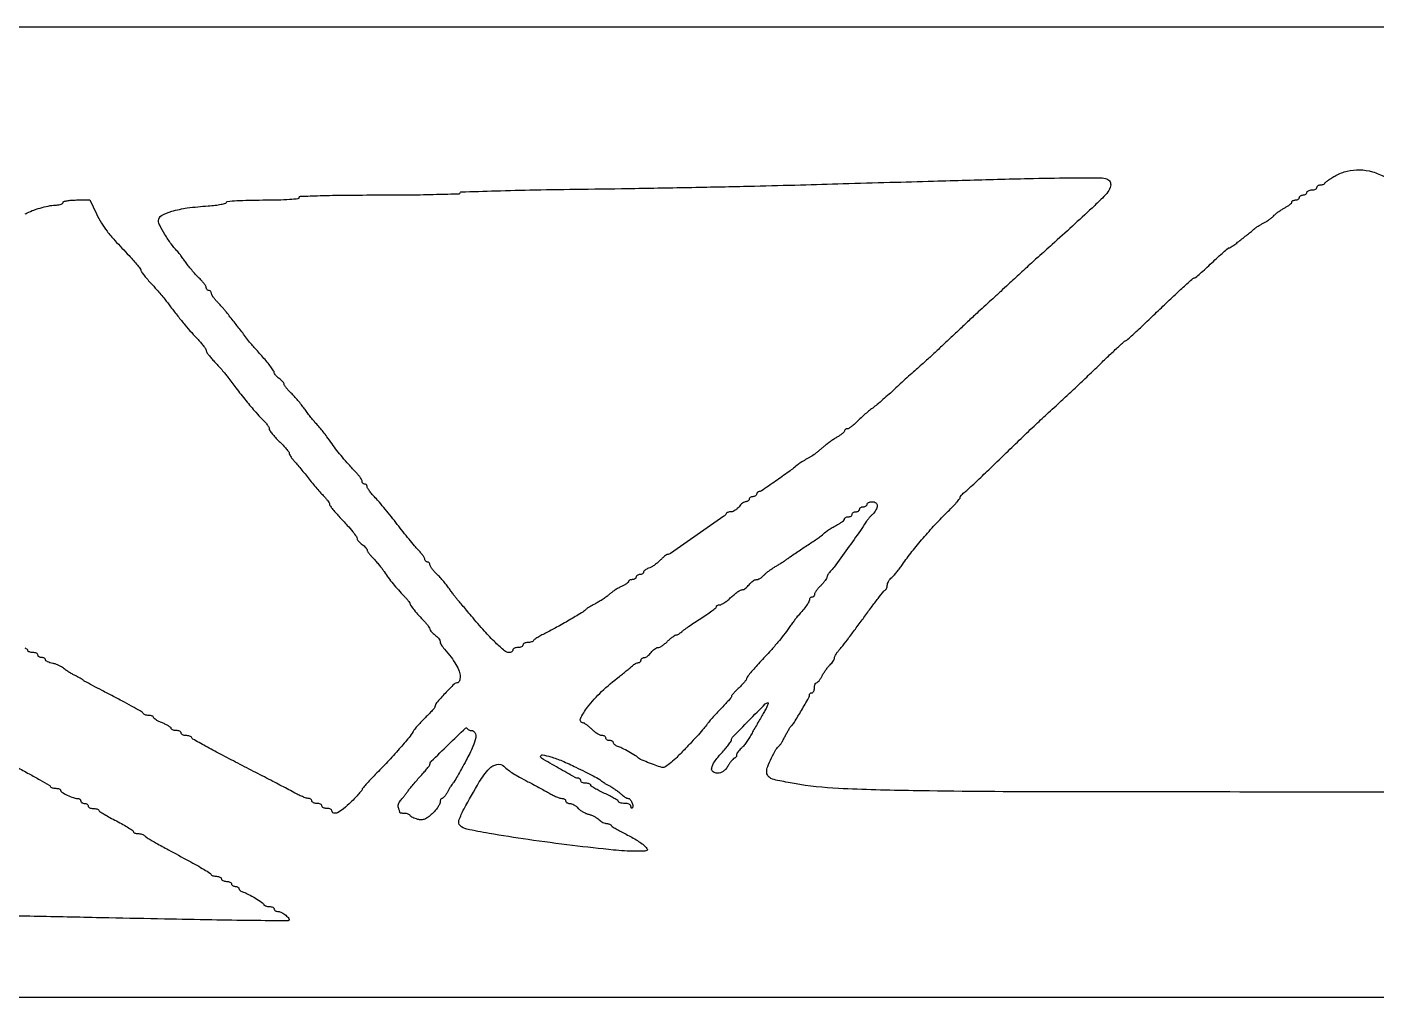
# Model space of a CAD drawing. Extents: x 375 to 2700, y 57 to 443.
# Drawn here: x 1001 to 1538, y 57 to 443 of the extents above; entities that cross this region are included whole.
import ezdxf

# ---------------------------------------------------------------- set-up
doc = ezdxf.new("R2010")
doc.units = 0

msp = doc.modelspace()

# ---------------------------------------------------------------- linework, layer by layer
for points in [[(2311.038966, 442.808116, 0.000006), (1547.582496, 442.770395, 0.000004), (781.411696, 442.718569, 0.042202)], [(1655.226733, 138.597912, -0.000311), (1530, 138.523191, -0.000341), (1405.37658, 138.611122, -0.003405), (1353.238652, 139.038471, -0.007588), (1323.556452, 139.934603, -0.032646), (1306, 141.88477, -0.005069), (1299.369272, 143.132735, -0.051463), (1296.69354, 143.957527, -0.149947), (1295.461655, 144.994119, -0.144391), (1295, 146.559417, -0.094641), (1295.394803, 148.626524, -0.018577), (1296.925433, 152.104436, -0.018357), (1298.707029, 155.45708, -0.098751), (1300.065814, 157, 0.084459), (1300.4117, 157.371006, 0.008794), (1301.051094, 158.38125, 0.010718), (1301.770819, 159.623126, 0.008385), (1302.5, 161, -0.007521), (1303.226148, 162.376898, -0.009679), (1303.936708, 163.61875, -0.007772), (1304.564684, 164.632483, -0.079391), (1304.892658, 165, 0.084432), (1306.021888, 166.291178, 0.004455), (1308.855516, 171.005398, 0.003254), (1311.685382, 175.882077, 0.130557), (1312, 177.066446, -0.106288), (1312.076582, 177.422635, -0.099372), (1312.29375, 177.725768, -0.096083), (1312.618255, 177.928977, -0.092233), (1313, 178, 0.191087), (1313.381882, 178.151477, 0.088204), (1313.70625, 178.5875, 0.068025), (1313.926307, 179.234582, 0.048028), (1314, 180, -0.039655), (1314.060833, 180.765815, -0.058885), (1314.244112, 181.4125, -0.077443), (1314.512979, 181.852628, -0.220429), (1314.83102, 182, 0.193348), (1315.23776, 182.163392, 0.030657), (1315.832748, 182.807813, 0.030191), (1316.472669, 183.696866, 0.022283), (1317.074192, 184.75, -0.022277), (1317.743153, 185.921229, -0.016056), (1318.587593, 187.167268, -0.016269), (1319.468983, 188.302347, -0.033499), (1320.243172, 189.117295, 0.032574), (1320.915483, 189.822386, 0.033469), (1321.483932, 190.602739, 0.0355), (1321.880455, 191.343139, 0.105568), (1322, 191.903029, -0.109923), (1322.132097, 192.496634, -0.027349), (1322.605538, 193.378679, -0.026631), (1323.272375, 194.352244, -0.023971), (1324.061406, 195.285733, 0.022337), (1325.262336, 196.697155, 0.002698), (1327.74825, 199.933934, 0.003203), (1330.658615, 203.817385, 0.002632), (1333.717622, 208, -0.003518), (1336.689385, 212.048243, -0.005374), (1339.329318, 215.513542, -0.002104), (1341.632297, 218.44454, -0.131851), (1342.156216, 218.833333, 0.132408), (1342.479459, 219.073757, 0.061744), (1342.752138, 219.523878, 0.054843), (1342.937376, 220.098669, 0.050589), (1343, 220.716038, -0.089119), (1343.127451, 221.425419, -0.040203), (1343.527998, 222.285362, -0.038127), (1344.109655, 223.149435, -0.042377), (1344.797441, 223.882705, 0.027003), (1345.654333, 224.741806, 0.009674), (1346.783138, 226.053044, 0.009565), (1347.967872, 227.54141, 0.011172), (1349.033195, 229, -0.014146), (1352.832708, 234.137694, -0.011162), (1357.221338, 239.483513, -0.010683), (1362.066153, 244.885558, -0.010026), (1367.238883, 250.193615, 0.008294), (1369.06312, 252.052651, 0.012119), (1370.601422, 253.753946, 0.007633), (1371.819576, 255.213095, 0.17175), (1372, 255.722856, -0.146551), (1372.123456, 256.135015, -0.033227), (1372.569313, 256.723354, -0.031675), (1373.196181, 257.359254, -0.026181), (1373.938085, 257.955374, 0.031604), (1375.222953, 259.010882, 0.001315), (1379.555975, 263.076128, 0.002273), (1384.658705, 267.932819, 0.001612), (1390.341251, 273.426134, -0.001637), (1396.271332, 279.158169, -0.001732), (1402.127846, 284.74326, -0.001651), (1407.205858, 289.520736, -0.007911), (1410.153165, 292.189218, 0.006824), (1412.922689, 294.685801, 0.00199), (1417.117268, 298.603209, 0.001999), (1421.805351, 303.052066, 0.00214), (1426.352428, 307.439218, -0.002675), (1430.559274, 311.489426, -0.004251), (1434.20718, 314.905411, -0.001081), (1437.416033, 317.846655, -0.176707), (1437.852428, 318.026011, 0.17694), (1438.293092, 318.207354, 0.000778), (1442.110623, 321.708615, 0.003591), (1446.432134, 325.74219, 0.002242), (1451.439053, 330.526011, -0.002813), (1456.455255, 335.307767, -0.004475), (1460.805984, 339.335766, -0.001153), (1464.631358, 342.798233, -0.185416), (1465.156745, 343, 0.174467), (1465.654451, 343.179119, 0.004317), (1467.536031, 344.7625, 0.00882), (1469.720053, 346.700645, 0.005831), (1472.163035, 349, -0.005319), (1474.601133, 351.299465, -0.008115), (1476.76989, 353.2375, -0.003683), (1478.642749, 354.833261, -0.176374), (1479.10073, 355, 0.145932), (1479.54791, 355.133356, 0.006735), (1480.878428, 356.03021, 0.010706), (1482.43925, 357.163424, 0.007434), (1484.155386, 358.507096, -0.000006), (1485.896761, 359.912751, -0.000007), (1487.536022, 361.235913, -0.000006), (1488.917577, 362.351005, -0.000045), (1489.562986, 362.871826, -0.024435), (1490.133417, 363.287755, -0.007582), (1491.029593, 363.857127, -0.007561), (1492.052006, 364.464045, -0.008257), (1493.062986, 365.021706, 0.021409), (1494.10573, 365.63319, 0.015097), (1495.224752, 366.404313, 0.015271), (1496.251872, 367.208247, 0.030748), (1497, 367.913805, -0.034687), (1497.768466, 368.627201, -0.015592), (1498.867188, 369.458519, -0.015349), (1500.087251, 370.268105, -0.020192), (1501.25, 370.925808, 0.022283), (1502.303134, 371.527331, 0.030191), (1503.192188, 372.167252, 0.030657), (1503.836608, 372.76224, 0.193348), (1504, 373.16898, -0.175242), (1504.114665, 373.486095, -0.093006), (1504.440625, 373.755888, -0.073221), (1504.926133, 373.938489, -0.05344), (1505.5, 374, 0.064853), (1506.073457, 374.074694, 0.082425), (1506.559375, 374.29375, 0.098894), (1506.884432, 374.618646, 0.148195), (1507, 375, -0.148195), (1507.115568, 375.381354, -0.098894), (1507.440625, 375.70625, -0.082425), (1507.926543, 375.925306, -0.064853), (1508.5, 376, 0.064853), (1509.073457, 376.074694, 0.082425), (1509.559375, 376.29375, 0.098894), (1509.884432, 376.618646, 0.148195), (1510, 377, -0.191087), (1510.151477, 377.381882, -0.088204), (1510.5875, 377.70625, -0.068025), (1511.234582, 377.926307, -0.048028), (1512, 378, 0.048028), (1512.765418, 378.073693, 0.068025), (1513.4125, 378.29375, 0.088204), (1513.848523, 378.618118, 0.191087), (1514, 379, -0.140362), (1514.109202, 379.381338, -0.099913), (1514.416146, 379.70625, -0.085122), (1514.8752, 379.925077, -0.068857), (1515.416667, 380, 0.048968), (1515.983289, 380.055626, 0.052342), (1516.515104, 380.220312, 0.058488), (1516.936478, 380.462547, 0.12921), (1517.166667, 380.75, -0.127879), (1517.484623, 381.149193, -0.010466), (1518.577083, 381.933877, -0.013505), (1519.943608, 382.819339, -0.00998), (1521.5, 383.727029, -0.068145), (1526.047363, 385.500928, -0.06608), (1530.952964, 386.012413, -0.062704), (1536.047531, 385.225126, -0.051824), (1541.148454, 383.175194, -0.002874)], [(999.956855, 368.540985, 0.036452), (1000.763569, 368.877244, -0.031928), (1003.41696, 370.011501, -0.019062), (1006.695485, 371.032898, -0.01896), (1009.915081, 371.773099, -0.04705), (1012.320998, 372, 0.035514), (1013.347058, 372.072972, 0.053867), (1014.213043, 372.29375, 0.070406), (1014.807086, 372.61661, 0.23741), (1015, 373, -0.328377), (1015.287487, 373.390538, -0.02873), (1016.554432, 373.70625, -0.02892), (1018.263246, 373.927831, -0.017784), (1020.291682, 374), (1025.583364, 374), (1028.25075, 368.561305, 0.021207), (1030.315183, 364.767823, 0.030197), (1032.48477, 361.604474, 0.020118), (1035.607471, 357.910384, 0.004478), (1041.25, 351.865177, -0.007927), (1043.069965, 349.888167, -0.011559), (1044.604687, 348.084795, -0.007191), (1045.821862, 346.540834, -0.16477), (1046, 346.014944, 0.154592), (1046.161994, 345.503523, 0.009888), (1047.101562, 344.223735, 0.013731), (1048.313432, 342.726718, 0.009747), (1049.75, 341.113279, -0.002611), (1052.347523, 338.278458, -0.009818), (1053.931903, 336.460616, -0.009766), (1055.447798, 334.577273, -0.002563), (1057.80206, 331.5, 0.005628), (1060.69693, 327.763784, 0.006897), (1063.488395, 324.341639, 0.007409), (1066.174086, 321.235035, 0.009395), (1068.75, 318.450311, -0.014568), (1069.994609, 317.076569, -0.019058), (1071.045312, 315.747279, -0.016877), (1071.82731, 314.596879, -0.141754), (1072, 314, 0.14393), (1072.174218, 313.407318, 0.017576), (1072.954688, 312.283328, 0.01966), (1074.005402, 310.987721, 0.015044), (1075.25, 309.653883, -0.009877), (1076.640599, 308.194109, -0.007163), (1078.132812, 306.516766, -0.007239), (1079.504228, 304.882777, -0.015667), (1080.5, 303.57952, 0.010474), (1083.746167, 299.238251, 0.006228), (1087.783657, 294.198828, 0.005805), (1091.692816, 289.553264, 0.023141), (1094.25, 286.84879, -0.02041), (1095.302824, 285.747433, -0.024791), (1096.192188, 284.630573, -0.024555), (1096.834423, 283.636957, -0.131936), (1097, 283.02039, 0.15296), (1097.206588, 282.360886, 0.016407), (1098.175, 281.060059, 0.018977), (1099.468046, 279.557838, 0.014184), (1101, 278, -0.010758), (1102.532334, 276.462983, -0.015177), (1103.825, 275.024351, -0.011286), (1104.822275, 273.788796, -0.165618), (1105, 273.266962, 0.115675), (1105.108918, 272.802471, 0.024313), (1105.518457, 272.069061, 0.024269), (1106.08932, 271.246016, 0.020906), (1106.764958, 270.438561, -0.009083), (1107.698773, 269.374703, -0.002278), (1109.182066, 267.605327, -0.002325), (1110.85982, 265.566143, -0.00234), (1112.514958, 263.515745, 0.004302), (1114.205678, 261.437998, 0.003882), (1115.990332, 259.316699, 0.00389), (1117.61919, 257.440566, 0.01231), (1118.75, 256.22029, -0.017404), (1119.611508, 255.271415, -0.021807), (1120.339062, 254.331578, -0.020661), (1120.871219, 253.508321, -0.133924), (1121, 253.036145, 0.155383), (1121.165543, 252.516313, 0.010535), (1122.101562, 251.253006, 0.0143), (1123.313466, 249.776638, 0.010198), (1124.75, 248.191724, -0.004897), (1128.089554, 244.584813, -0.014516), (1130.283079, 242.023003, -0.015881), (1131.702396, 240.145544, -0.155115), (1132, 239.209328, 0.155219), (1132.122852, 238.823126, 0.029946), (1132.5875, 238.243617, 0.029286), (1133.234288, 237.608197, 0.023368), (1134, 237, -0.025063), (1134.765646, 236.387612, -0.030751), (1135.4125, 235.739673, -0.031972), (1135.874292, 235.143624, -0.149917), (1136, 234.733786, 0.144694), (1136.135233, 234.27626, 0.017723), (1136.740109, 233.411236, 0.019794), (1137.554662, 232.414706, 0.015141), (1138.51952, 231.389571, -0.01532), (1139.610289, 230.229831, -0.009826), (1140.807259, 228.821566, -0.009875), (1141.926011, 227.395065, -0.01819), (1142.76952, 226.185475, 0.015559), (1144.397808, 223.82414, 0.012318), (1146.297863, 221.373098, 0.011691), (1148.42831, 218.881661, 0.010484), (1150.75, 216.398476, -0.010749), (1151.611901, 215.475642, -0.015013), (1152.339062, 214.611888, -0.011327), (1152.89842, 213.871603, -0.157386), (1153, 213.556885, 0.16234), (1153.235413, 212.850933, 0.008608), (1154.711583, 210.952678, 0.01297), (1156.575846, 208.757743, 0.00953), (1158.75, 206.419793, -0.016334), (1159.611559, 205.467674, -0.020786), (1160.339062, 204.532764, -0.019266), (1160.874368, 203.717822, -0.136503), (1161, 203.266214, 0.149917), (1161.125708, 202.856376, 0.031972), (1161.5875, 202.260327, 0.030751), (1162.234354, 201.612388, 0.025063), (1163, 201, -0.032893), (1163.765394, 200.367927, -0.036577), (1164.4125, 199.661541, -0.039468), (1164.864904, 198.985296, -0.128378), (1165, 198.467802, 0.102415), (1165.113796, 197.918062, 0.027581), (1165.514062, 197.117, 0.026727), (1166.080193, 196.237579, 0.024843), (1166.75, 195.40092, -0.019681), (1169.383389, 192.180224, -0.030973), (1171.352946, 189.200919, -0.036663), (1172.610409, 186.590476, -0.09418), (1173, 184.540493, -0.035755), (1172.930333, 183.567495, -0.054167), (1172.719602, 182.74627, -0.070847), (1172.411374, 182.183228, -0.236377), (1172.045455, 182, 0.196275), (1170.6183, 181.417325, 0.00984), (1167.014348, 177.744059, 0.010271), (1163.571887, 173.940857, 0.180707), (1163, 172.410168, -0.179039), (1162.870124, 172.059091, -0.00604), (1161.879445, 170.931214, -0.010728), (1160.647098, 169.619636, -0.007197), (1159.185345, 168.171599, 0.010467), (1157.649065, 166.629694, 0.010641), (1156.187252, 165.033094, 0.010471), (1154.976157, 163.592703, 0.042459), (1154.33582, 162.64319, -0.046337), (1152.659161, 160.198026, -0.006898), (1148.77395, 155.654656, -0.007903), (1144.116792, 150.524121, -0.007651), (1139.25, 145.486763, 0.005621), (1137.237994, 143.421087, 0.008558), (1135.542187, 141.578279, 0.004015), (1134.150474, 139.987447, 0.17957), (1134, 139.581973, -0.176313), (1133.854978, 139.183492, -0.005298), (1132.685855, 137.819639, -0.009916), (1131.240657, 136.234012, -0.006617), (1129.526316, 134.473684, -0.024715), (1126.600391, 131.823557, -0.063623), (1124.187263, 130.312388, -0.163617), (1122.684029, 130.149333, -0.352186), (1122, 131, 0.191087), (1121.848523, 131.381882, 0.088204), (1121.4125, 131.70625, 0.068025), (1120.765418, 131.926307, 0.048028), (1120, 132, -0.048028), (1119.234582, 132.073693, -0.068025), (1118.5875, 132.29375, -0.088204), (1118.151477, 132.618118, -0.191087), (1118, 133, 0.191087), (1117.848523, 133.381882, 0.088204), (1117.4125, 133.70625, 0.068025), (1116.765418, 133.926307, 0.048028), (1116, 134, -0.048028), (1115.234582, 134.073693, -0.068025), (1114.5875, 134.29375, -0.088204), (1114.151477, 134.618118, -0.191087), (1114, 135, 0.144882), (1113.887131, 135.381344, 0.099368), (1113.569798, 135.70625, 0.083567), (1113.095318, 135.925211, 0.0665), (1112.535483, 136, -0.083525), (1111.716832, 136.137717, -0.014442), (1110.242307, 136.696457, -0.015357), (1108.533591, 137.463224, -0.013204), (1106.785483, 138.370917, 0.005571), (1104.161633, 139.784598, 0.000708), (1098.471361, 142.758833, 0.00083), (1091.70596, 146.26858, 0.00069), (1084.5, 149.979128, -0.002964), (1077.576075, 153.584381, -0.004691), (1071.689583, 156.764929, -0.001303), (1066.614892, 159.585956, -0.177615), (1066.166667, 160.10821, 0.151559), (1065.901948, 160.450335, 0.058588), (1065.368229, 160.738037, 0.050999), (1064.67465, 160.934065, 0.043412), (1063.916667, 161, -0.050201), (1063.183242, 161.073823, -0.070178), (1062.563021, 161.29375, -0.090315), (1062.145793, 161.61825, -0.184457), (1062, 162, 0.191087), (1061.848523, 162.381882, 0.088204), (1061.4125, 162.70625, 0.068025), (1060.765418, 162.926307, 0.048028), (1060, 163, -0.038787), (1059.234145, 163.059499, -0.057859), (1058.5875, 163.238923, -0.076066), (1058.146758, 163.501972, -0.223848), (1058, 163.813354, 0.231074), (1057.808264, 164.206081, 0.026011), (1056.971875, 164.791189, 0.027303), (1055.840808, 165.414732, 0.018834), (1054.5, 166, -0.018834), (1053.159192, 166.585268, -0.027303), (1052.028125, 167.208811, -0.026011), (1051.191736, 167.793919, -0.231074), (1051, 168.186646, 0.217073), (1050.858219, 168.497832, 0.078773), (1050.436979, 168.761077, 0.059899), (1049.817201, 168.94042, 0.040527), (1049.083333, 169, -0.039772), (1048.325293, 169.060394, -0.047486), (1047.631771, 169.240368, -0.054242), (1047.095951, 169.503962, -0.155843), (1046.833333, 169.818273, 0.165404), (1046.424377, 170.289587, 0.002473), (1043.219792, 172.138622, 0.006398), (1039.431702, 174.235655, 0.004147), (1035, 176.568273, -0.001563), (1030.556201, 178.878012, -0.002414), (1026.73125, 180.904898, -0.000756), (1023.427914, 182.682285, -0.073092), (1023, 183.001594, 0.060679), (1022.6544, 183.273032, 0.006356), (1021.765625, 183.796002, 0.007803), (1020.685383, 184.391117, 0.006178), (1019.5, 185.001594, -0.014235), (1018.250926, 185.670552, -0.012304), (1016.978655, 186.441456, -0.012472), (1015.8599, 187.197537, -0.034862), (1015.129464, 187.799107, 0.060316), (1014.40219, 188.338521, 0.025552), (1013.315681, 188.88577, 0.024829), (1012.082412, 189.358222, 0.029709), (1010.879464, 189.674107, -0.027491), (1009.776579, 189.958498, -0.039874), (1008.845843, 190.337863, -0.04573), (1008.18624, 190.749693, -0.234476), (1008, 191.125, 0.167478), (1007.884962, 191.45881, 0.095027), (1007.559375, 191.742969, 0.075828), (1007.073759, 191.935079, 0.056395), (1006.5, 192, -0.064853), (1005.926543, 192.074694, -0.082425), (1005.440625, 192.29375, -0.098894), (1005.115568, 192.618646, -0.148195), (1005, 193, 0.191087), (1004.848523, 193.381882, 0.088204), (1004.4125, 193.70625, 0.068025), (1003.765418, 193.926307, 0.048028), (1003, 194, -0.036372), (1002.234036, 194.055794, -0.054933), (1001.5875, 194.224454, -0.071963), (1001.144808, 194.471274, -0.233749), (1001, 194.7641, 0.231092), (1000.811897, 195.149352, 0.019999), (999.898438, 195.80477, 0.02311)], [(996.5, 148.413314, -0.003615), (1001.506849, 145.753626, -0.005627), (1005.779167, 143.381863, -0.001941), (1009.420189, 141.287848, -0.165548), (1009.833333, 140.813812, 0.156085), (1010.09581, 140.501189, 0.053964), (1010.631771, 140.239057, 0.047267), (1011.32529, 140.060058, 0.039552), (1012.083333, 140, -0.037261), (1012.817896, 139.945182, -0.055716), (1013.439271, 139.779687, -0.07276), (1013.865601, 139.537354, -0.228417), (1014.007802, 139.25, 0.262796), (1014.456765, 138.473759, 0.020084), (1016.667192, 137.288226, 0.026575), (1019.031837, 136.291272, 0.08668), (1020.699365, 136, -0.07531), (1021.196298, 135.924725, -0.08893), (1021.617938, 135.70625, -0.100706), (1021.899802, 135.381357, -0.129178), (1022, 135, 0.148195), (1022.115568, 134.618646, 0.098894), (1022.440625, 134.29375, 0.082425), (1022.926543, 134.074694, 0.064853), (1023.5, 134, -0.064853), (1024.073457, 133.925306, -0.082425), (1024.559375, 133.70625, -0.098894), (1024.884432, 133.381354, -0.148195), (1025, 133, 0.184457), (1025.145793, 132.61825, 0.090315), (1025.563021, 132.29375, 0.070178), (1026.183242, 132.073823, 0.050201), (1026.916667, 132, -0.036404), (1027.674758, 131.944732, -0.044078), (1028.368229, 131.779687, -0.049842), (1028.906393, 131.538485, -0.15923), (1029.166667, 131.25, 0.149229), (1029.528898, 130.832382, 0.005176), (1031.384896, 129.695287, 0.009258), (1033.639411, 128.40202, 0.006293), (1036.25, 127.010551, -0.008314), (1038.837068, 125.618158, -0.012887), (1041.017188, 124.322715, -0.007138), (1042.776336, 123.179715, -0.250109), (1043, 122.760551, 0.217761), (1043.133047, 122.469549, 0.078502), (1043.52875, 122.223412, 0.05969), (1044.110795, 122.055704, 0.040346), (1044.8, 122, -0.043866), (1045.558874, 121.933294, -0.035722), (1046.350313, 121.733932, -0.037007), (1047.056921, 121.441693, -0.073991), (1047.55, 121.094237, 0.054909), (1048.853024, 120.09985, 0.006391), (1052.022892, 118.24527, 0.005113), (1056.892284, 115.544764, 0.001238), (1065, 111.182035, -0.005456), (1068.281447, 109.380442, -0.008189), (1071.101042, 107.730729, -0.004037), (1073.443868, 106.281937, -0.156711), (1073.833333, 105.81766, 0.155877), (1074.095932, 105.503581, 0.054204), (1074.631771, 105.240188, 0.047456), (1075.325293, 105.060348, 0.039742), (1076.083333, 105, -0.050201), (1076.816758, 104.926177, -0.070178), (1077.436979, 104.70625, -0.090315), (1077.854207, 104.38175, -0.184457), (1078, 104, 0.191087), (1078.151477, 103.618118, 0.088204), (1078.5875, 103.29375, 0.068025), (1079.234582, 103.073693, 0.048028), (1080, 103, -0.048028), (1080.765418, 102.926307, -0.068025), (1081.4125, 102.70625, -0.088204), (1081.848523, 102.381882, -0.191087), (1082, 102, 0.148195), (1082.115568, 101.618646, 0.098894), (1082.440625, 101.29375, 0.082425), (1082.926543, 101.074694, 0.064853), (1083.5, 101, -0.056959), (1084.073739, 100.934428, -0.076307), (1084.559375, 100.74051, -0.095369), (1084.884904, 100.45362, -0.166062), (1085, 100.116631, 0.161118), (1085.125234, 99.738081, 0.061039), (1085.514062, 99.329726, 0.052305), (1086.080385, 98.955892, 0.042985), (1086.75, 98.678279, -0.043892), (1088.79464, 97.826259, -0.01624), (1091.512539, 96.287972, -0.011371), (1094.091974, 94.633726, -0.140815), (1094.833333, 93.75, 0.15923), (1095.093607, 93.461515, 0.049842), (1095.631771, 93.220313, 0.044078), (1096.325242, 93.055268, 0.036404), (1097.083333, 93, -0.050201), (1097.816758, 92.926177, -0.070178), (1098.436979, 92.70625, -0.090315), (1098.854207, 92.38175, -0.184457), (1099, 92, 0.154765), (1099.120948, 91.618614, 0.09778), (1099.461607, 91.29375, 0.080164), (1099.97055, 91.074515, 0.061768), (1100.571429, 91, -0.127214), (1101.952628, 90.642803, -0.049132), (1103.593222, 89.50997, -0.052025), (1104.823937, 88.226279, -0.378052), (1104.774815, 87.441481, -0.201701), (1104.32221, 87.256843, -0.000124), (1090.081554, 87.413092, -0.001489), (1074.190376, 87.638719, -0.000905), (1055.405767, 87.995401, 0.000083), (1033.204877, 88.453488, 0.000049), (1006.766069, 88.992041, 0.000049), (980.413285, 89.52365, 0.000085)]]:
    msp.add_lwpolyline(points, format="xyb")
for points in [[(1430.418213, 382.393011, -0.190317), (1431.646762, 381.265492, -0.171747), (1431.840316, 379.543639, -0.099907), (1430.818971, 377.301219, -0.042228), (1428.650614, 374.783333, -0.007052), (1424.478567, 370.807375, -0.001301), (1416.66769, 363.608714, -0.001463), (1408.656665, 356.307073, -0.004187), (1403.03125, 351.294993, 0.00325), (1401.007932, 349.499069, 0.00163), (1398.473819, 347.205146, 0.001619), (1395.867908, 344.815239, 0.002395), (1393.599677, 342.701248, -0.001769), (1391.196819, 340.456159, -0.000889), (1388.147622, 337.637388, -0.000883), (1384.984285, 334.733824, -0.001308), (1382.200739, 332.201248, 0.002453), (1379.22853, 329.484555, 0.001178), (1375.440795, 325.971617, 0.001168), (1371.505906, 322.287705, 0.00167), (1368.033934, 319, -0.002356), (1364.682673, 315.835306, -0.002008), (1361.118716, 312.528125, -0.002023), (1357.8518, 309.545237, -0.005735), (1355.540808, 307.5, 0.003838), (1353.4086, 305.627363, 0.002045), (1350.798183, 303.279757, 0.002035), (1348.151081, 300.859794, 0.003168), (1345.8912, 298.750235, -0.006548), (1343.698055, 296.730546, -0.005084), (1341.260927, 294.588777, -0.005143), (1338.946773, 292.637498, -0.012368), (1337.183587, 291.253451, 0.011088), (1335.579836, 290.001182, 0.007469), (1333.803261, 288.504611, 0.007526), (1332.127195, 287.004521, 0.014793), (1330.84879, 285.753216, -0.019084), (1329.753186, 284.699085, -0.023664), (1328.653604, 283.808757, -0.022988), (1327.681709, 283.161758, -0.136176), (1327.09879, 283, 0.069674), (1326.67884, 282.941195, 0.08564), (1326.32277, 282.769585, 0.100067), (1326.0847, 282.514726, 0.138853), (1326, 282.215608, -0.189059), (1325.843963, 281.817691, -0.025852), (1325.192188, 281.183546, -0.02675), (1324.3032, 280.484281, -0.019661), (1323.25, 279.803695, 0.012506), (1322.016075, 279.031121, 0.007283), (1320.573437, 278.046329, 0.007279), (1319.15623, 277.017143, 0.012206), (1318, 276.106625, 0.00007), (1316.964906, 275.24951, 0.000068), (1315.922123, 274.385545, 0.000067), (1315.006839, 273.626799, 0.000256), (1314.437014, 273.153808, -0.025244), (1313.869789, 272.728974, -0.008145), (1312.988909, 272.156779, -0.008099), (1311.986866, 271.551227, -0.008999), (1311, 271, 0.008889), (1310.013134, 270.449058, 0.008006), (1309.011091, 269.84436, 0.00805), (1308.130161, 269.273385, 0.025001), (1307.562986, 268.850071, -0.014929), (1303.8082, 265.92814, -0.005998), (1298.511774, 262.1514, -0.001797), (1292.932459, 258.302724, -0.151202), (1291.954287, 258, 0.103923), (1291.590159, 257.923491, 0.098966), (1291.280322, 257.70625, 0.096722), (1291.072683, 257.38171, 0.094359), (1291, 257, -0.148195), (1290.884432, 256.618646, -0.098894), (1290.559375, 256.29375, -0.082425), (1290.073457, 256.074694, -0.064853), (1289.5, 256, 0.064853), (1288.926543, 255.925306, 0.082425), (1288.440625, 255.70625, 0.098894), (1288.115568, 255.381354, 0.148195), (1288, 255, -0.127083), (1287.901479, 254.618634, -0.10076), (1287.624223, 254.29375, -0.089631), (1287.209482, 254.075344, -0.07663), (1286.720759, 254, 0.115942), (1286.128761, 253.860855, 0.043072), (1285.393849, 253.4125, 0.039803), (1284.646083, 252.765268, 0.038332), (1284, 252, -0.049967), (1283.32297, 251.234851, -0.044795), (1282.483755, 250.5875, -0.047473), (1281.616617, 250.144143, -0.094722), (1280.862574, 250, 0.04296), (1280.189061, 249.942025, 0.049275), (1279.566923, 249.769707, 0.055935), (1279.081807, 249.516885, 0.145153), (1278.833333, 249.216023, -0.140529), (1278.002124, 248.190774, -0.000748), (1267.362916, 240.773567, -0.000699), (1256.670973, 233.365507, -0.152292), (1255.49878, 233, 0.158491), (1255.154651, 232.888107, 0.012145), (1254.370728, 232.288416, 0.015715), (1253.457548, 231.505509, 0.011308), (1252.486677, 230.577586, -0.024803), (1251.41015, 229.602878, -0.020796), (1250.178908, 228.677295, -0.021302), (1248.980906, 227.925483, -0.052675), (1248.032131, 227.510198, 0.039082), (1247.254412, 227.194637, 0.049178), (1246.596939, 226.780731, 0.05747), (1246.142988, 226.33617, 0.171923), (1246, 225.932612, -0.15811), (1245.884635, 225.576906, -0.097128), (1245.559375, 225.273955, -0.079016), (1245.073619, 225.069412, -0.060283), (1244.5, 225, 0.064853), (1243.926543, 224.925306, 0.082425), (1243.440625, 224.70625, 0.098894), (1243.115568, 224.381354, 0.148195), (1243, 224, -0.148195), (1242.884432, 223.618646, -0.098894), (1242.559375, 223.29375, -0.082425), (1242.073457, 223.074694, -0.064853), (1241.5, 223, 0.04842), (1240.925951, 222.944278, 0.06842), (1240.440625, 222.777958, 0.088604), (1240.113704, 222.532752, 0.189864), (1240, 222.244111, -0.211854), (1239.83762, 221.878075, -0.029351), (1239.173928, 221.34461, -0.029431), (1238.264949, 220.775341, -0.02099), (1237.187841, 220.24344, 0.024017), (1235.963027, 219.629354, 0.015509), (1234.604879, 218.808239, 0.015595), (1233.324204, 217.92078, 0.02822), (1232.343768, 217.105642, -0.027535), (1231.324953, 216.256233, -0.012544), (1229.908238, 215.255858, -0.012379), (1228.358669, 214.273571, -0.01664), (1226.905927, 213.466781, 0.007651), (1225.565073, 212.753357, 0.009783), (1224.353616, 212.053534, 0.007947), (1223.364861, 211.434601, 0.078123), (1223, 211.107342, -0.085635), (1221.841232, 210.098791, -0.003449), (1217.040578, 207.231253, -0.006748), (1211.961869, 204.336475, -0.010497), (1207.5, 201.993304, 0.008691), (1205.560299, 200.98358, 0.012258), (1203.870833, 200.012095, 0.008497), (1202.507219, 199.15078, 0.144038), (1202.166667, 198.75, -0.15923), (1201.906393, 198.461515, -0.049842), (1201.368229, 198.220313, -0.044078), (1200.674758, 198.055268, -0.036404), (1199.916667, 198, 0.050201), (1199.183242, 197.926177, 0.070178), (1198.563021, 197.70625, 0.090315), (1198.145793, 197.38175, 0.184457), (1198, 197, -0.191087), (1197.848523, 196.618118, -0.088204), (1197.4125, 196.29375, -0.068025), (1196.765418, 196.073693, -0.048028), (1196, 196, 0.048028), (1195.234582, 195.926307, 0.068025), (1194.5875, 195.70625, 0.088204), (1194.151477, 195.381882, 0.191087), (1194, 195, -0.150632), (1193.882442, 194.618636, -0.098507), (1193.551645, 194.29375, -0.081585), (1193.057243, 194.074627, -0.063682), (1192.473684, 194, -0.179099), (1190.713148, 194.65152, -0.015179), (1187.083515, 197.960621, -0.017206), (1182.654504, 202.557554, -0.009256), (1177.5, 208.50764, 0.001199), (1175.544423, 210.83995, 0.001745), (1173.807722, 212.886619, 0.00086), (1172.323202, 214.617733, 0.030196), (1171.95182, 215, -0.045017), (1171.626996, 215.354773, -0.003524), (1170.855798, 216.38125, -0.004779), (1169.954707, 217.623026, -0.003636), (1168.990463, 219, 0.015022), (1167.864034, 220.533072, 0.009564), (1166.466992, 222.250668, 0.009607), (1165.030647, 223.884437, 0.017567), (1163.788643, 225.15121, -0.01908), (1162.720939, 226.246814, -0.023737), (1161.819164, 227.346396, -0.023039), (1161.163549, 228.318521, -0.13768), (1161, 228.90121, 0.089824), (1160.924024, 229.320713, 0.095294), (1160.70625, 229.67723, 0.099782), (1160.381509, 229.915764, 0.109085), (1160, 230, -0.099968), (1159.618375, 230.077071, -0.098159), (1159.29375, 230.296424, -0.097723), (1159.076309, 230.623976, -0.098116), (1159, 231.009102, 0.135581), (1158.846925, 231.563239, 0.018961), (1158.192188, 232.569252, 0.020524), (1157.30302, 233.72465, 0.016123), (1156.25, 234.903214, -0.014825), (1154.834818, 236.478862, -0.004028), (1152.692188, 239.053387, -0.004071), (1150.30742, 242.015136, -0.004221), (1148, 244.980172, 0.005086), (1145.655935, 247.981567, 0.004535), (1143.160937, 251.052538, 0.004553), (1140.867863, 253.772432, 0.014035), (1139.25, 255.552726, -0.014134), (1138.005353, 256.922879, -0.018625), (1136.954688, 258.243822, -0.016272), (1136.170217, 259.385238, -0.143369), (1136, 259.966667, 0.095738), (1135.923781, 260.361078, 0.097108), (1135.70625, 260.696458, 0.098682), (1135.38159, 260.920991, 0.10244), (1135, 261, -0.103674), (1134.618426, 261.079978, -0.09892), (1134.29375, 261.307102, -0.096788), (1134.076174, 261.646398, -0.094588), (1134, 262.045455, 0.122247), (1133.863539, 262.595246, 0.023749), (1133.339062, 263.482102, 0.023956), (1132.611365, 264.481299, 0.020143), (1131.75, 265.468083, -0.005666), (1128.710927, 268.752692, -0.008661), (1126.157911, 271.675688, -0.009763), (1123.963438, 274.383349, -0.011804), (1122.015277, 277.01111, 0.003247), (1119.982118, 279.853946, 0.010138), (1118.563067, 281.729886, 0.012155), (1117.213556, 283.35769, 0.006569), (1115.478249, 285.298148, -0.013717), (1114.531646, 286.387608, -0.005994), (1113.333753, 287.881331, -0.005926), (1112.09878, 289.498835, -0.007877), (1111.016892, 291, 0.014612), (1109.880316, 292.533083, 0.009323), (1108.474756, 294.250668, 0.009367), (1107.032499, 295.884498, 0.017183), (1105.788643, 297.15121, -0.015313), (1104.720697, 298.230678, -0.020178), (1103.819164, 299.281548, -0.018039), (1103.149104, 300.195486, -0.150256), (1103, 300.680451, 0.145178), (1102.871936, 301.112214, 0.033731), (1102.4125, 301.724006, 0.032051), (1101.765589, 302.383675, 0.026646), (1101, 303, -0.030847), (1100.233769, 303.627515, -0.034973), (1099.584367, 304.320412, -0.037499), (1099.126676, 304.977888, -0.131449), (1098.989335, 305.470759, 0.149286), (1098.792538, 306.092074, 0.009442), (1097.663817, 307.666411, 0.013215), (1096.211485, 309.50969, 0.0094), (1094.491909, 311.5, -0.001387), (1092.717995, 313.487898, -0.001786), (1091.099467, 315.325, -0.00136), (1089.752582, 316.873306, -0.015613), (1089.243727, 317.5, 0.002268), (1087.598853, 319.640054, 0.000427), (1084.570272, 323.536727, 0.000404), (1081.536444, 327.426796, 0.002636), (1080, 329.372361, 0.009286), (1079.266401, 330.257089, 0.004269), (1078.279687, 331.383488, 0.004226), (1077.221115, 332.551282, 0.005835), (1076.25, 333.580207, -0.020581), (1075.388643, 334.548505, -0.024447), (1074.660938, 335.532084, -0.02434), (1074.137077, 336.40716, -0.123307), (1074, 336.954545, 0.094588), (1073.923826, 337.353602, 0.096788), (1073.70625, 337.692898, 0.09892), (1073.381574, 337.920022, 0.103674), (1073, 338, -0.109085), (1072.618491, 338.084236, -0.099782), (1072.29375, 338.32277, -0.095294), (1072.075976, 338.679287, -0.089824), (1072, 339.09879, 0.13768), (1071.836451, 339.681479, 0.023039), (1071.180836, 340.653604, 0.023737), (1070.279061, 341.753186, 0.01908), (1069.211357, 342.84879, -0.017345), (1067.968283, 344.115528, -0.009468), (1066.528523, 345.749332, -0.009425), (1065.126561, 347.466922, -0.014785), (1063.99427, 349, 0.006277), (1062.970155, 350.437145, 0.006112), (1061.901286, 351.861084, 0.006043), (1060.931824, 353.089239, 0.022589), (1060.279376, 353.824966, -0.037052), (1057.992476, 356.558987, -0.019207), (1055.536003, 360.275028, -0.015351), (1053.463422, 363.937283, -0.121668), (1053, 365.813544, -0.274277), (1054.184931, 367.811145, -0.053), (1058.226863, 369.492098, -0.038301), (1064.419684, 370.822759, -0.016933), (1072.75, 371.668891, 0.011867), (1075.529389, 371.92278, 0.019321), (1077.870312, 372.284873, 0.013982), (1079.70055, 372.694269, 0.343299), (1080, 373.079004, -0.390884), (1080.349662, 373.457937, -0.004218), (1084.185957, 373.734121, -0.010138), (1088.844555, 373.935295, -0.00572), (1094.5, 374, 0.005192), (1100.571649, 374.063055, 0.012022), (1105.125, 374.267241, 0.006948), (1108.596187, 374.555145, 0.386182), (1109, 375, -0.403105), (1109.454266, 375.4719, -0.001709), (1117.25, 375.742188, -0.005648), (1127.180163, 375.940253, -0.002162), (1141, 376, 0.002539), (1153.270344, 376.0623, 0.004232), (1163.6, 376.254654, 0.000721), (1172.656609, 376.513068, 0.405463), (1173, 376.866907, -0.405042), (1173.348199, 377.22622, -0.000317), (1187.173438, 377.651905, -0.002806), (1202.748589, 378.03409, -0.001683), (1221.25, 378.321884, 0.001081), (1242.567636, 378.627818, 0.000739), (1266.782812, 379.063533, 0.000745), (1290.122925, 379.552807, 0.001507), (1308.5, 380.020845, -0.000002), (1325.407123, 380.502357, -0.000002), (1343.975, 381.031019, -0.000002), (1361.41715, 381.527508, -0.000004), (1374.5, 381.899759, -0.001189), (1399.142299, 382.54206, -0.003715), (1415.727788, 382.811609, -0.00219), (1427.86759, 382.865515, -0.091874)], [(1339, 252.367295, -0.083411), (1338.875225, 251.624547, -0.039837), (1338.485938, 250.734979, -0.038042), (1337.919664, 249.847978, -0.044086), (1337.25, 249.103209, 0.017737), (1336.506852, 248.35946, 0.01237), (1335.720312, 247.471287, 0.012496), (1335.007536, 246.580891, 0.02517), (1334.5, 245.838605, -0.017171), (1332.328288, 242.550779, -0.001999), (1327.191075, 235.386423, -0.001265), (1321.825606, 228.00595, -0.03493), (1320.2834, 226.178571, 0.030139), (1319.792239, 225.607764, 0.03078), (1319.376999, 224.985897, 0.032351), (1319.086545, 224.403347, 0.099789), (1319, 223.974026, -0.140695), (1318.86129, 223.490838, -0.019325), (1318.265625, 222.61595, -0.020937), (1317.457311, 221.61283, -0.016317), (1316.5, 220.590909, 0.019243), (1315.542851, 219.557106, 0.023573), (1314.734375, 218.518182, 0.023009), (1314.148092, 217.599762, 0.131281), (1314, 217.045455, -0.094588), (1313.923826, 216.646398, -0.096788), (1313.70625, 216.307102, -0.09892), (1313.381574, 216.079978, -0.103674), (1313, 216, 0.09787), (1312.618345, 215.924573, 0.097662), (1312.29375, 215.709608, 0.098215), (1312.076384, 215.38869, 0.100219), (1312, 215.011431, -0.133064), (1311.766692, 214.150276, -0.022279), (1310.829358, 212.699735, -0.019987), (1309.414149, 210.869525, -0.009667), (1307.467087, 208.638409, 0.01902), (1306.917457, 207.984294, 0.004076), (1306.01703, 206.806283, 0.004253), (1304.996081, 205.423449, 0.004042), (1303.981196, 204, -0.010007), (1301.715582, 200.901189, -0.012361), (1299.477309, 198.110811, -0.009223), (1296.634409, 194.864272, -0.002913), (1292.271892, 190.119789, 0.006825), (1290.267036, 187.904863, 0.010056), (1288.57311, 185.901481, 0.005751), (1287.211802, 184.184205, 0.159583), (1287.021892, 183.65121, -0.151907), (1286.860489, 183.175805, -0.015643), (1286.125181, 182.228541, -0.018351), (1285.150585, 181.135263, -0.013669), (1284, 180, 0.010355), (1282.850693, 178.880928, 0.01476), (1281.88125, 177.837166, 0.010651), (1281.129354, 176.940269, 0.170725), (1281, 176.572474, -0.173604), (1280.8595, 176.180014, -0.005487), (1279.751563, 174.860712, -0.010063), (1278.378591, 173.325403, -0.006741), (1276.75, 171.623006, 0.006922), (1275.012892, 169.805856, 0.006704), (1273.307812, 167.922017, 0.006642), (1271.852091, 166.22475, 0.024432), (1271, 165.096402, -0.029394), (1270.023109, 163.829124, -0.004004), (1267.807075, 161.320238, -0.004597), (1265.127687, 158.389933, -0.003866), (1262.236851, 155.333887, -0.008879), (1258.792693, 151.873961, -0.026659), (1256.279621, 149.684813, -0.036662), (1254.407851, 148.431494, -0.205716), (1253.236851, 148.301021, -0.013518), (1250.657348, 149.161117, -0.008007), (1247.627294, 150.318582, -0.004233), (1244.738121, 151.504057, -0.097195), (1244, 152, 0.059067), (1242.817057, 152.932197, 0.008389), (1240.146602, 154.506299, 0.009352), (1237.415034, 155.988457, 0.042862), (1235.75, 156.678279, -0.042985), (1235.080385, 156.955892, -0.052305), (1234.514062, 157.329726, -0.061039), (1234.125234, 157.738081, -0.161118), (1234, 158.116631, 0.166062), (1233.884904, 158.45362, 0.095369), (1233.559375, 158.74051, 0.076307), (1233.073739, 158.934428, 0.056959), (1232.5, 159, -0.064853), (1231.926543, 159.074694, -0.082425), (1231.440625, 159.29375, -0.098894), (1231.115568, 159.618646, -0.148195), (1231, 160, 0.152392), (1230.881, 160.381372, 0.098208), (1230.546023, 160.70625, 0.080979), (1230.045452, 160.925422, 0.062856), (1229.454545, 161, -0.107455), (1228.692819, 161.165614, -0.03135), (1227.628693, 161.734375, -0.029931), (1226.479735, 162.543193, -0.028052), (1225.409091, 163.5, 0.017608), (1224.381949, 164.457237, 0.022135), (1223.363068, 165.265625, 0.021006), (1222.469352, 165.856848, 0.136446), (1221.954545, 166, -0.544991), (1220.904201, 167.628568, -0.059304), (1223.711519, 172.273547, -0.036836), (1229.322817, 178.471785, -0.026826), (1236.388964, 184.518111, 0.003792), (1237.972416, 185.751412, 0.003958), (1239.514367, 186.991257, 0.003806), (1240.830064, 188.083243, 0.017362), (1241.567536, 188.75, -0.036912), (1242.140074, 189.228353, -0.03384), (1242.793053, 189.632812, -0.035559), (1243.426746, 189.912634, -0.086398), (1243.928571, 190, 0.09221), (1244.337584, 190.076077, 0.096076), (1244.685268, 190.29375, 0.099376), (1244.917947, 190.618459, 0.106313), (1245, 191, -0.127083), (1245.098521, 191.381366, -0.10076), (1245.375777, 191.70625, -0.089631), (1245.790518, 191.924656, -0.07663), (1246.279241, 192, 0.115942), (1246.871239, 192.139145, 0.043072), (1247.606151, 192.5875, 0.039803), (1248.353917, 193.234732, 0.038332), (1249, 194, -0.039628), (1249.649462, 194.765245, -0.040482), (1250.407202, 195.4125, -0.043766), (1251.156398, 195.860091, -0.113243), (1251.766214, 196, 0.11707), (1252.437959, 196.159467, 0.028202), (1253.436155, 196.734375, 0.027424), (1254.536564, 197.54307, 0.024203), (1255.590909, 198.5, -0.016317), (1256.61283, 199.457311, -0.020937), (1257.61595, 200.265625, -0.019325), (1258.490838, 200.86129, -0.140695), (1258.974026, 201, 0.098576), (1259.403388, 201.08548, 0.032142), (1259.985897, 201.372124, 0.030602), (1260.607764, 201.781994, 0.030101), (1261.178571, 202.266805, -0.034817), (1262.027419, 202.97411, -0.004566), (1263.945199, 204.331549, -0.005289), (1266.254745, 205.898889, -0.004407), (1268.741254, 207.516805, 0.007919), (1271.133804, 209.097616, 0.012113), (1273.151708, 210.550249, 0.006681), (1274.780861, 211.81863, 0.224735), (1274.991254, 212.25, -0.173953), (1275.097729, 212.536241, -0.091852), (1275.394489, 212.779687, -0.072666), (1275.833925, 212.944471, -0.053471), (1276.351686, 213, 0.124508), (1277.065243, 213.180485, 0.023368), (1278.228458, 213.88125, 0.023705), (1279.541595, 214.851484, 0.01975), (1280.842584, 216, -0.018849), (1282.138925, 217.14857, -0.022959), (1283.438104, 218.11875, -0.022342), (1284.583763, 218.822484, -0.127221), (1285.270139, 219, 0.115393), (1285.865709, 219.139304, 0.043216), (1286.603477, 219.5875, 0.039942), (1287.353241, 220.234736, 0.038592), (1288, 221, -0.042098), (1288.655949, 221.765207, -0.041686), (1289.432831, 222.4125, -0.044932), (1290.209565, 222.858806, -0.108353), (1290.853464, 223, 0.092733), (1291.509474, 223.122723, 0.038417), (1292.326542, 223.514062, 0.036318), (1293.161304, 224.080353, 0.038835), (1293.885466, 224.75, -0.028869), (1294.693684, 225.527789, -0.014156), (1295.804706, 226.426563, -0.013994), (1297.015385, 227.297994, -0.019744), (1298.144078, 228, 0.009235), (1299.325396, 228.700751, 0.005572), (1300.700421, 229.572459, 0.00558), (1302.047723, 230.46933, 0.009733), (1303.141317, 231.246668, -0.008193), (1304.37956, 232.132579, -0.002519), (1306.275887, 233.428819, -0.00252), (1308.412738, 234.858086, -0.002761), (1310.5, 236.222499, 0.003076), (1312.503429, 237.533917, 0.003597), (1314.388243, 238.803946, 0.003184), (1315.966759, 239.898999, 0.021851), (1316.715296, 240.475832, -0.00806), (1318.538793, 241.96295, -0.017724), (1319.989563, 243.02646, -0.019123), (1321.441535, 243.934524, -0.011072), (1323.25, 244.91898, 0.022236), (1324.303134, 245.523118, 0.030119), (1325.192188, 246.165246, 0.030557), (1325.83672, 246.761879, 0.193066), (1326, 247.16898, -0.175242), (1326.114665, 247.486095, -0.093006), (1326.440625, 247.755888, -0.073221), (1326.926133, 247.938489, -0.05344), (1327.5, 248, 0.064853), (1328.073457, 248.074694, 0.082425), (1328.559375, 248.29375, 0.098894), (1328.884432, 248.618646, 0.148195), (1329, 249, -0.148195), (1329.115568, 249.381354, -0.098894), (1329.440625, 249.70625, -0.082425), (1329.926543, 249.925306, -0.064853), (1330.5, 250, 0.064853), (1331.073457, 250.074694, 0.082425), (1331.559375, 250.29375, 0.098894), (1331.884432, 250.618646, 0.148195), (1332, 251, -0.148195), (1332.115568, 251.381354, -0.098894), (1332.440625, 251.70625, -0.082425), (1332.926543, 251.925306, -0.064853), (1333.5, 252, 0.064853), (1334.073457, 252.074694, 0.082425), (1334.559375, 252.29375, 0.098894), (1334.884432, 252.618646, 0.148195), (1335, 253, -0.191087), (1335.151477, 253.381882, -0.088204), (1335.5875, 253.70625, -0.068025), (1336.234582, 253.926307, -0.048028), (1337, 254, -0.071786), (1337.802978, 253.884118, -0.099825), (1338.44376, 253.545912, -0.112021), (1338.853888, 253.020785, -0.110431)], [(1293.633663, 169.75, 0.002316), (1292.510324, 167.8324, 0.001441), (1291.209718, 165.573437, 0.001446), (1289.939664, 163.337786, 0.002619), (1288.915305, 161.5, -0.016198), (1287.935959, 159.84998, -0.014413), (1286.814655, 158.199919, -0.014625), (1285.719837, 156.774441, -0.042519), (1284.856567, 155.882705, 0.031543), (1284.146066, 155.180263, 0.033564), (1283.545367, 154.407758, 0.035677), (1283.125169, 153.678111, 0.113276), (1283, 153.132705, -0.067488), (1282.941292, 152.699736, -0.08423), (1282.769585, 152.332732, -0.099615), (1282.514728, 152.087306, -0.142956), (1282.215608, 152, 0.195403), (1281.81263, 151.836262, 0.023293), (1281.141063, 151.11875, 0.025002), (1280.395039, 150.149055, 0.018053), (1279.659071, 149, -0.039511), (1278.725097, 147.670903, -0.065286), (1277.721726, 146.738256, -0.075926), (1276.632232, 146.189023, -0.079008), (1275.443464, 146, -0.168616), (1273.649802, 146.622582, -0.280741), (1273.111209, 148.074466, -0.109769), (1274.182587, 150.533913, -0.026524), (1277, 154, 0.008492), (1278.53248, 155.752288, 0.012185), (1279.825, 157.359721, 0.008076), (1280.84044, 158.732974, 0.156396), (1281, 159.230611, -0.194927), (1281.455314, 160.354145, -0.001766), (1287.91555, 166.968891, -0.001738), (1294.427625, 173.54391, -0.199259), (1295.52665, 174, -0.522813), (1295.659351, 173.809052, -0.015727), (1295.227654, 172.751563, -0.018671), (1294.554607, 171.380601, -0.010212)], [(1177.476345, 163, -0.274762), (1178.888066, 162.160875, -0.169448), (1179.210139, 160.196472, -0.063548), (1178.115314, 156.658758, -0.015408), (1175.404554, 151.157925, -0.003243), (1173.593277, 147.803955, -0.004835), (1171.96186, 144.896391, -0.002181), (1170.538802, 142.441543, -0.097057), (1170.149012, 142, 0.076391), (1169.816116, 141.652715, 0.011181), (1169.272038, 140.839062, 0.012417), (1168.669902, 139.839551, 0.010368), (1168.079426, 138.75, -0.022247), (1167.475898, 137.696866, -0.030136), (1166.834285, 136.807813, -0.030581), (1166.238037, 136.163307, -0.193131), (1165.83102, 136, 0.18504), (1165.513769, 135.878429, 0.090135), (1165.244112, 135.530355, 0.069987), (1165.061339, 135.013005, 0.050005), (1165, 134.40121, -0.121793), (1164.801285, 133.597519, -0.029752), (1164.089541, 132.421568, -0.028732), (1163.086932, 131.132931, -0.025201), (1161.900565, 129.907114, -0.024881), (1160.227002, 128.492885, -0.069963), (1158.893783, 127.743356, -0.090173), (1157.61331, 127.49364, -0.063285), (1156.150565, 127.660613, -0.025119), (1155.111391, 127.97104, -0.030937), (1154.180687, 128.367135, -0.032199), (1153.462246, 128.78673, -0.151699), (1153.166667, 129.154709, 0.15433), (1152.903229, 129.479241, 0.055888), (1152.368229, 129.751696, 0.048796), (1151.674686, 129.937572, 0.041109), (1150.916667, 130, -0.020562), (1150.182037, 130.030223, -0.033161), (1149.563021, 130.12285, -0.035969), (1149.112679, 130.255639, -0.312668), (1149, 130.418213, 0.063128), (1148.969118, 130.661837, 0.009353), (1148.836231, 131.140349, 0.010413), (1148.655945, 131.702368, 0.008792), (1148.44249, 132.289274, -0.09815), (1148.329057, 132.947193, -0.061934), (1148.444851, 133.720411, -0.058877), (1148.75934, 134.485533, -0.066753), (1149.233414, 135.121061, 0.017416), (1149.860679, 135.808879, 0.007605), (1150.646384, 136.762125, 0.007516), (1151.450981, 137.80075, 0.009953), (1152.149979, 138.771278, -0.017765), (1152.995831, 139.907839, -0.005733), (1154.326998, 141.531322, -0.005709), (1155.850102, 143.304534, -0.006375), (1157.359054, 144.977716, 0.006599), (1158.75423, 146.526132, 0.009812), (1159.930472, 147.921013, 0.005377), (1160.87894, 149.117723, 0.166369), (1161, 149.471484, -0.200926), (1161.5392, 150.759104, -0.002331), (1168.294486, 157.348827, -0.001844), (1175.172532, 163.947116, -0.526986), (1175.833333, 163.806926, 0.118231), (1176.057181, 163.498043, 0.063032), (1176.453468, 163.237035, 0.057333), (1176.950693, 163.060037, 0.056922)], [(1219.107088, 148.39688, -0.00323), (1222.742842, 146.585907, -0.004858), (1225.887707, 144.955437, -0.002076), (1228.551005, 143.527434, -0.104792), (1229, 143.145285, 0.075847), (1229.346473, 142.814287, 0.011141), (1230.155979, 142.273597, 0.012363), (1231.150033, 141.675204, 0.010335), (1232.233121, 141.08846, -0.019364), (1233.423555, 140.415484, -0.012675), (1234.743563, 139.553295, -0.012755), (1235.988816, 138.646398, -0.023769), (1236.941307, 137.840054, 0.021593), (1237.766042, 137.135681, 0.024956), (1238.610802, 136.540516, 0.025153), (1239.36631, 136.11437, 0.116339), (1239.851198, 136, -0.230245), (1240.647595, 135.612737, -0.063073), (1241.385163, 134.381206, -0.06338), (1241.789193, 133.01252, -0.240971), (1241.523539, 132.190205, -0.167382), (1241.325945, 132.093851, -0.257891), (1241.153789, 132.163164, -0.12791), (1241.036072, 132.42065, -0.043621), (1241, 132.833333, 0.201959), (1240.812262, 133.279166, 0.084463), (1240.265625, 133.657292, 0.064565), (1239.456972, 133.914255, 0.044711), (1238.5, 134, -0.028374), (1237.540227, 134.054509, -0.043785), (1236.726392, 134.220313, -0.053778), (1236.150772, 134.460936, -0.263662), (1235.972825, 134.75, 0.244726), (1235.748843, 135.144632, 0.010489), (1234.34599, 136.011631, 0.015902), (1232.572125, 136.982519, 0.010436), (1230.472825, 137.991723, -0.010732), (1228.375449, 139.001532, -0.016429), (1226.607642, 139.974247, -0.01099), (1225.215562, 140.842865, -0.252935), (1225, 141.241723, 0.234956), (1224.855448, 141.532357, 0.071452), (1224.4125, 141.777256, 0.054581), (1223.765976, 141.944643, 0.036088), (1223, 142, -0.048028), (1222.234582, 142.073693, -0.068025), (1221.5875, 142.29375, -0.088204), (1221.151477, 142.618118, -0.191087), (1221, 143, 0.090036), (1220.93069, 143.381783, 0.095366), (1220.732054, 143.70625, 0.099748), (1220.435842, 143.923344, 0.108834), (1220.087844, 144, -0.127776), (1218.738987, 144.350424, -0.002259), (1212.142791, 148.06494, -0.001327), (1205.372686, 151.941608, -0.268192), (1205, 152.586445, -0.460685), (1205.805721, 153.275335, -0.033179), (1209.053682, 152.540998, -0.027838), (1213.575727, 150.919223, -0.013915)], [(1190.448899, 148.75, 0.028523), (1192.10118, 147.339999, 0.020177), (1194.102079, 145.944317, 0.016031), (1196.646133, 144.430877, 0.007691), (1200, 142.645343, -0.00329), (1201.998148, 141.604034, -0.002153), (1204.288622, 140.378497, -0.002165), (1206.51027, 139.164993, -0.00415), (1208.280416, 138.168874, 0.015236), (1209.83553, 137.338602, 0.017042), (1211.382026, 136.637107, 0.016546), (1212.731417, 136.131232, 0.081577), (1213.530416, 136, -0.06626), (1214.092197, 135.925225, -0.083403), (1214.56831, 135.70625, -0.099304), (1214.886745, 135.381346, -0.145357), (1215, 135, 0.160289), (1215.125502, 134.618574, 0.096675), (1215.479607, 134.29375, 0.078271), (1216.008301, 134.074371, 0.059344), (1216.632705, 134, -0.087739), (1217.374432, 133.868833, -0.041304), (1218.260883, 133.459471, -0.039248), (1219.143269, 132.864001, -0.044443), (1219.882705, 132.159901, 0.051361), (1220.695786, 131.406801, 0.029342), (1221.812191, 130.666045, 0.029028), (1223.035598, 130.045957, 0.042306), (1224.180073, 129.6584, -0.033659), (1225.315974, 129.295487, -0.02514), (1226.513058, 128.7511, -0.025638), (1227.593297, 128.120577, -0.051494), (1228.358644, 127.498499, 0.043568), (1229.041822, 126.925027, 0.036566), (1229.854087, 126.440184, 0.038078), (1230.667423, 126.106884, 0.07836), (1231.345238, 126, -0.049005), (1231.939183, 125.941647, -0.053019), (1232.494122, 125.768888, -0.059525), (1232.931208, 125.514755, -0.131878), (1233.166667, 125.213236, 0.152377), (1233.523131, 124.792745, 0.008028), (1235.044531, 123.861773, 0.012047), (1236.92497, 122.81243, 0.008426), (1239.09131, 121.717327, -0.01452), (1241.364899, 120.533001, -0.014389), (1243.572941, 119.215291, -0.014392), (1245.435625, 117.952943, -0.05276), (1246.496298, 117.004091, -0.033171), (1247.480463, 115.75993, -0.447321), (1247.358662, 115.258562, -0.119513), (1246.470864, 115.028716, -0.003859), (1242.750106, 115, -0.025678), (1234.043902, 115.447418, -0.004508), (1217.744361, 117.27581, -0.005205), (1200.041, 119.610704, -0.007593), (1184.5, 122.066546, -0.008545), (1175.648505, 123.759703, -0.143237), (1173.042731, 125.151699, -0.292894), (1172.549509, 127.298997, -0.037954), (1174.561083, 131.804163, -0.009713), (1180.634545, 142.529786, -0.054685), (1184.581562, 147.787831, -0.15121), (1187.64943, 149.534063, -0.250234)]]:
    msp.add_lwpolyline(points, format="xyb", close=True)
msp.add_lwpolyline([(375, 57), (1537.5, 57), (2700, 57)])

doc.saveas('drawing.dxf')
